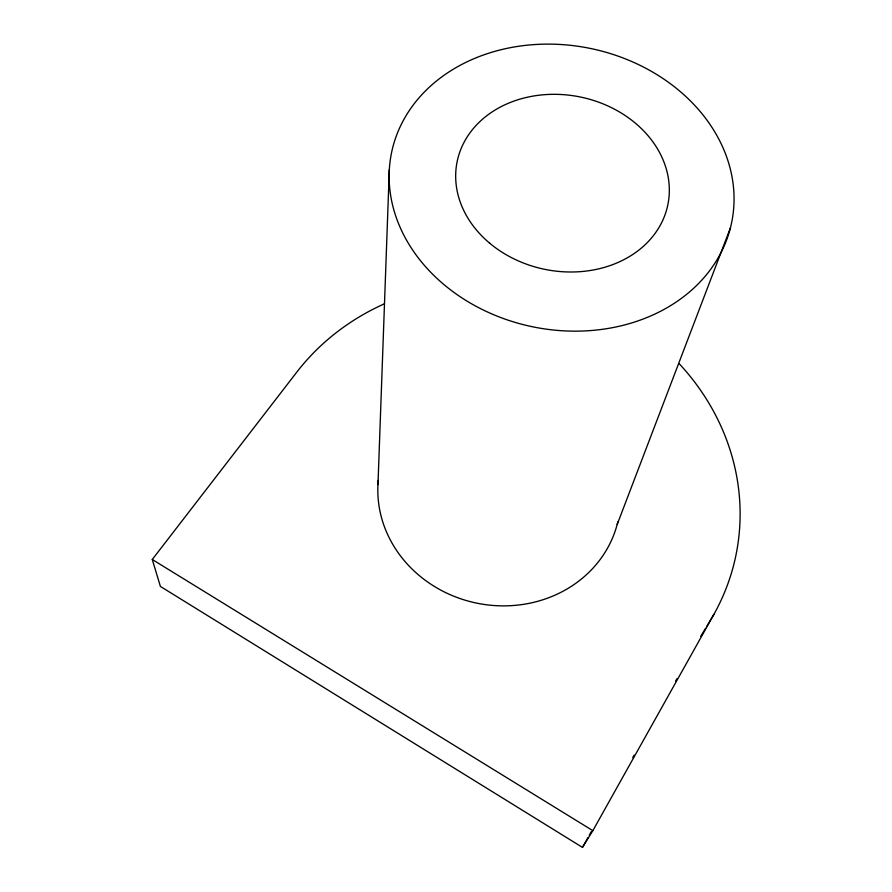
<?xml version="1.0" encoding="UTF-8"?>
<svg xmlns="http://www.w3.org/2000/svg" width="892" height="892" viewBox="0 0 892 892"><rect width="100%" height="100%" fill="white"/><g stroke="black" fill="none" stroke-linecap="round" stroke-linejoin="round"><path stroke-width="1.34" d="M377.974 484.568L389.325 169.614M617.175 524.518L730.425 227.85A173.605 142.14 11.5 0 0 507.66 48.213A173.605 142.14 11.5 0 0 446.702 286.845A173.605 142.14 11.5 0 0 730.425 227.85M384.24 303.882A244.129 223.413 11.5 0 0 296.813 372.109L152.276 559.496L160.393 586.423L582.476 847.4L587.917 837.688M589.278 835.269L591.318 831.623M632.763 757.598L634.123 755.167M675.578 681.131L676.939 678.712M582.476 847.4L592.834 830.664L713.868 614.41A244.129 223.413 11.5 0 0 679.113 363.602M700.744 636.353L705.583 628.269M706.955 625.961L713.868 614.41M152.276 559.496L592.834 830.664M617.844 521.853A121.814 111.255 11.5 0 1 480.911 603.929A121.814 111.255 11.5 0 1 378.286 480.42M489.775 243.271A107.542 87.985 11.5 0 0 666.636 209.754A107.542 87.985 11.5 0 0 531.097 96.448A107.542 87.985 11.5 0 0 489.775 243.271"/></g></svg>
